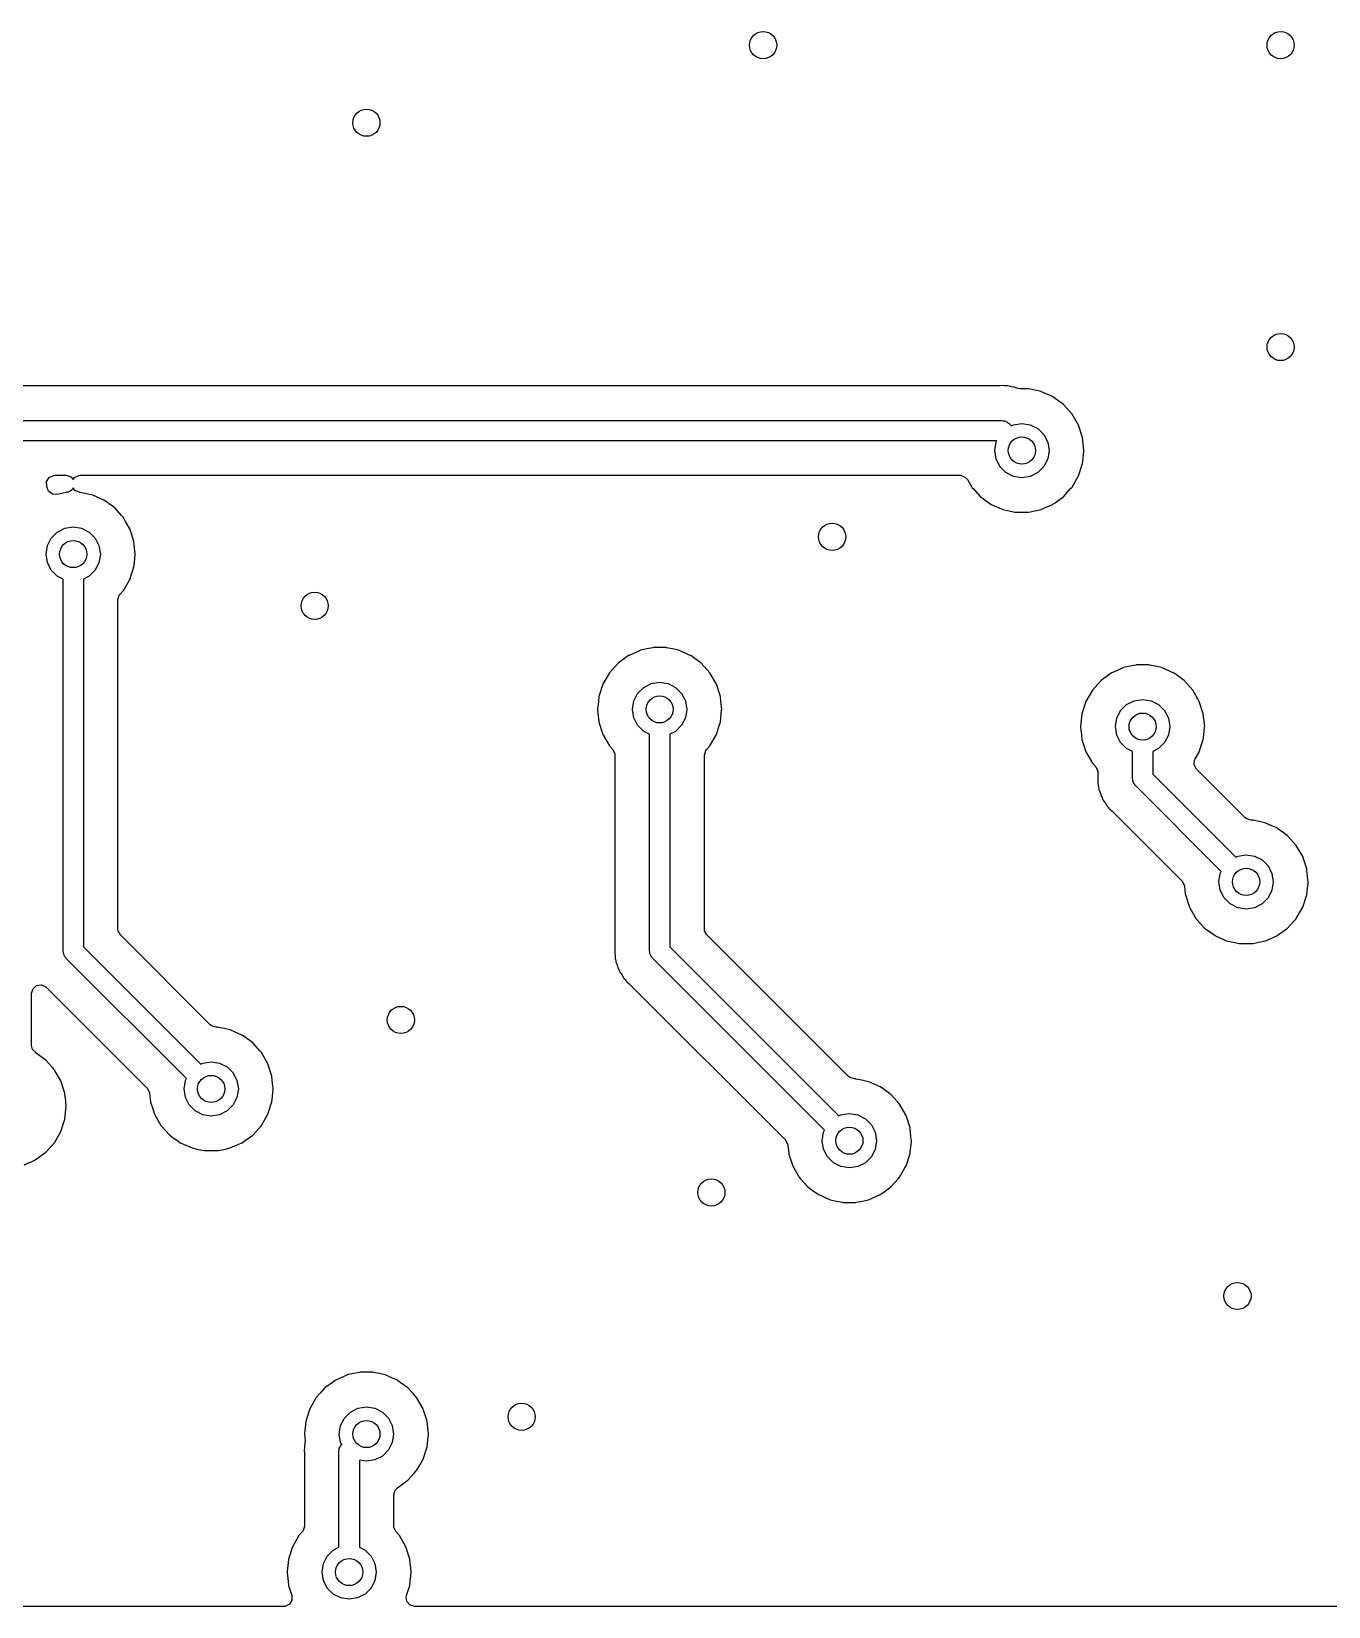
# Model space of a CAD drawing. Extents: x 120.5 to 177.9, y -124 to -74.2.
# Drawn here: x 147.98 to 167.08, y -123.95 to -100.77 of the extents above; entities that cross this region are included whole.
import ezdxf

# ---------------------------------------------------------------- set-up
doc = ezdxf.new("R2010")
doc.units = 0
doc.layers.add('BLACK', color=7, linetype='CONTINUOUS')

msp = doc.modelspace()

# ---------------------------------------------------------------- linework, layer by layer
at = {"layer": 'BLACK', "linetype": 'CONTINUOUS'}
for p, q in [((162.229, -105.981), (141.537, -105.981)), ((162.241, -105.981), (162.229, -105.981)), ((162.287, -105.977), (162.241, -105.981)), ((162.308, -105.98), (162.287, -105.977)), ((162.328, -105.981), (162.308, -105.98)), ((162.349, -105.981), (162.328, -105.981)), ((162.366, -105.986), (162.349, -105.981)), ((162.394, -105.993), (162.366, -105.986)), ((162.406, -105.995), (162.394, -105.993)), ((162.451, -106.003), (162.406, -105.995)), ((162.471, -106.011), (162.451, -106.003)), ((162.49, -106.018), (162.471, -106.011)), ((162.505, -106.022), (162.49, -106.018)), ((162.536, -106.025), (162.505, -106.022)), ((162.655, -106.025), (162.536, -106.025)), ((162.662, -106.027), (162.655, -106.025)), ((162.749, -106.045), (162.662, -106.027)), ((162.662, -106.027), (162.662, -106.027)), ((162.842, -106.065), (162.749, -106.045)), ((162.848, -106.068), (162.842, -106.065)), ((163.011, -106.14), (162.848, -106.068)), ((162.848, -106.068), (162.848, -106.068)), ((163.017, -106.143), (163.011, -106.14)), ((163.011, -106.14), (163.011, -106.14)), ((163.171, -106.255), (163.017, -106.143)), ((163.299, -106.397), (163.171, -106.255)), ((163.395, -106.562), (163.299, -106.397)), ((141.118, -106.49), (162.266, -106.49)), ((162.266, -106.49), (162.285, -106.495)), ((162.285, -106.495), (162.305, -106.495)), ((162.305, -106.495), (162.322, -106.505)), ((162.322, -106.505), (162.341, -106.51)), ((162.341, -106.51), (162.355, -106.524)), ((162.355, -106.524), (162.372, -106.534)), ((162.372, -106.534), (162.407, -106.569)), ((162.407, -106.569), (162.436, -106.554)), ((162.436, -106.554), (162.56, -106.534)), ((162.56, -106.534), (162.684, -106.554)), ((162.684, -106.554), (162.795, -106.61)), ((162.795, -106.61), (162.884, -106.699)), ((163.454, -106.744), (163.395, -106.562)), ((162.19, -106.79), (141.117, -106.79)), ((162.16, -106.934), (162.18, -106.81)), ((162.18, -106.81), (162.19, -106.79)), ((162.884, -106.699), (162.94, -106.81)), ((162.94, -106.81), (162.96, -106.934)), ((163.474, -106.934), (163.454, -106.744)), ((162.18, -107.058), (162.16, -106.934)), ((162.236, -107.169), (162.18, -107.058)), ((162.94, -107.058), (162.884, -107.169)), ((162.96, -106.934), (162.94, -107.058)), ((163.454, -107.124), (163.457, -107.089)), ((163.457, -107.089), (163.473, -106.941)), ((163.473, -106.941), (163.474, -106.934)), ((148.198, -107.392), (148.234, -107.332)), ((148.234, -107.332), (148.298, -107.3)), ((148.298, -107.3), (148.32, -107.298)), ((148.32, -107.298), (148.485, -107.298)), ((148.485, -107.298), (148.553, -107.319)), ((148.553, -107.319), (148.591, -107.362)), ((148.591, -107.362), (148.609, -107.332)), ((148.609, -107.332), (148.672, -107.301)), ((148.672, -107.301), (148.695, -107.298)), ((148.695, -107.298), (161.649, -107.298)), ((161.649, -107.298), (161.717, -107.319)), ((161.717, -107.319), (161.758, -107.361)), ((162.325, -107.258), (162.236, -107.169)), ((162.436, -107.314), (162.325, -107.258)), ((162.56, -107.334), (162.436, -107.314)), ((162.684, -107.314), (162.56, -107.334)), ((162.795, -107.258), (162.684, -107.314)), ((162.884, -107.169), (162.795, -107.258)), ((163.299, -107.471), (163.395, -107.306)), ((163.395, -107.306), (163.454, -107.124)), ((148.2, -107.463), (148.198, -107.392)), ((148.21, -107.495), (148.2, -107.463)), ((148.228, -107.531), (148.21, -107.495)), ((148.285, -107.574), (148.228, -107.531)), ((148.356, -107.579), (148.285, -107.574)), ((148.488, -107.551), (148.356, -107.579)), ((148.495, -107.549), (148.488, -107.551)), ((148.488, -107.551), (148.488, -107.551)), ((148.5, -107.549), (148.495, -107.549)), ((148.52, -107.545), (148.5, -107.549)), ((148.58, -107.507), (148.52, -107.545)), ((148.59, -107.485), (148.58, -107.507)), ((148.616, -107.523), (148.59, -107.485)), ((148.681, -107.549), (148.616, -107.523)), ((148.685, -107.549), (148.681, -107.549)), ((148.692, -107.551), (148.685, -107.549)), ((148.767, -107.567), (148.692, -107.551)), ((148.692, -107.551), (148.692, -107.551)), ((148.872, -107.589), (148.767, -107.567)), ((161.758, -107.361), (161.818, -107.465)), ((161.818, -107.465), (161.818, -107.465)), ((161.818, -107.465), (161.821, -107.471)), ((161.821, -107.471), (161.825, -107.476)), ((161.825, -107.476), (161.825, -107.476)), ((161.825, -107.476), (161.842, -107.495)), ((161.842, -107.495), (161.949, -107.613)), ((163.171, -107.613), (163.278, -107.495)), ((163.278, -107.495), (163.295, -107.476)), ((163.295, -107.476), (163.299, -107.471)), ((163.295, -107.476), (163.295, -107.476)), ((148.878, -107.592), (148.872, -107.589)), ((149.041, -107.664), (148.878, -107.592)), ((148.878, -107.592), (148.878, -107.592)), ((149.047, -107.667), (149.041, -107.664)), ((149.041, -107.664), (149.041, -107.664)), ((149.052, -107.671), (149.047, -107.667)), ((149.087, -107.696), (149.052, -107.671)), ((149.052, -107.671), (149.052, -107.671)), ((149.201, -107.779), (149.087, -107.696)), ((149.206, -107.784), (149.201, -107.779)), ((149.303, -107.892), (149.206, -107.784)), ((149.206, -107.784), (149.206, -107.784)), ((161.949, -107.613), (161.999, -107.65)), ((161.999, -107.65), (162.072, -107.703)), ((162.072, -107.703), (162.103, -107.725)), ((162.103, -107.725), (162.109, -107.728)), ((162.109, -107.728), (162.109, -107.728)), ((162.109, -107.728), (162.269, -107.799)), ((162.269, -107.799), (162.278, -107.803)), ((162.278, -107.803), (162.371, -107.823)), ((162.749, -107.823), (162.842, -107.803)), ((162.842, -107.803), (162.851, -107.799)), ((162.851, -107.799), (163.011, -107.728)), ((163.011, -107.728), (163.017, -107.725)), ((163.011, -107.728), (163.011, -107.728)), ((163.017, -107.725), (163.048, -107.703)), ((163.048, -107.703), (163.121, -107.65)), ((163.121, -107.65), (163.171, -107.613)), ((149.329, -107.921), (149.303, -107.892)), ((149.361, -107.977), (149.329, -107.921)), ((149.409, -108.06), (149.361, -107.977)), ((162.371, -107.823), (162.458, -107.841)), ((162.458, -107.841), (162.458, -107.841)), ((162.458, -107.841), (162.465, -107.843)), ((162.465, -107.843), (162.655, -107.843)), ((162.655, -107.843), (162.662, -107.841)), ((162.662, -107.841), (162.749, -107.823)), ((162.662, -107.841), (162.662, -107.841)), ((148.21, -108.334), (148.266, -108.223)), ((148.266, -108.223), (148.355, -108.134)), ((148.355, -108.134), (148.466, -108.078)), ((148.466, -108.078), (148.59, -108.058)), ((148.59, -108.058), (148.714, -108.078)), ((148.714, -108.078), (148.825, -108.134)), ((148.825, -108.134), (148.914, -108.223)), ((148.914, -108.223), (148.97, -108.334)), ((149.425, -108.086), (149.409, -108.06)), ((149.484, -108.268), (149.425, -108.086)), ((149.484, -108.275), (149.484, -108.268)), ((149.489, -108.322), (149.484, -108.275)), ((149.484, -108.275), (149.484, -108.275)), ((148.19, -108.458), (148.21, -108.334)), ((148.21, -108.582), (148.19, -108.458)), ((148.97, -108.334), (148.99, -108.458)), ((148.99, -108.458), (148.97, -108.582)), ((149.504, -108.458), (149.489, -108.322)), ((149.491, -108.581), (149.503, -108.465)), ((149.503, -108.465), (149.504, -108.458)), ((148.266, -108.693), (148.21, -108.582)), ((148.355, -108.782), (148.266, -108.693)), ((148.914, -108.693), (148.825, -108.782)), ((148.97, -108.582), (148.914, -108.693)), ((149.425, -108.83), (149.484, -108.648)), ((149.484, -108.648), (149.491, -108.581)), ((148.44, -108.825), (148.355, -108.782)), ((148.44, -114.3), (148.44, -108.825)), ((148.825, -108.782), (148.74, -108.825)), ((148.74, -108.825), (148.74, -114.238)), ((149.329, -108.995), (149.425, -108.83)), ((149.249, -109.133), (149.269, -109.065)), ((149.249, -113.975), (149.249, -109.133)), ((149.269, -109.065), (149.281, -109.048)), ((149.281, -109.048), (149.325, -109)), ((149.325, -109), (149.329, -108.995)), ((149.325, -109), (149.325, -109)), ((156.938, -109.878), (156.775, -109.95)), ((156.944, -109.875), (156.938, -109.878)), ((156.938, -109.878), (156.938, -109.878)), ((157.037, -109.855), (156.944, -109.875)), ((157.124, -109.837), (157.037, -109.855)), ((157.131, -109.835), (157.124, -109.837)), ((157.124, -109.837), (157.124, -109.837)), ((157.321, -109.835), (157.131, -109.835)), ((157.328, -109.837), (157.321, -109.835)), ((157.415, -109.855), (157.328, -109.837)), ((157.328, -109.837), (157.328, -109.837)), ((157.508, -109.875), (157.415, -109.855)), ((157.514, -109.878), (157.508, -109.875)), ((157.677, -109.95), (157.514, -109.878)), ((157.514, -109.878), (157.514, -109.878)), ((156.615, -110.065), (156.487, -110.207)), ((156.769, -109.953), (156.615, -110.065)), ((156.775, -109.95), (156.769, -109.953)), ((156.775, -109.95), (156.775, -109.95)), ((157.683, -109.953), (157.677, -109.95)), ((157.677, -109.95), (157.677, -109.95)), ((157.837, -110.065), (157.683, -109.953)), ((157.965, -110.207), (157.837, -110.065)), ((164.05, -110.132), (163.887, -110.204)), ((164.056, -110.129), (164.05, -110.132)), ((164.05, -110.132), (164.05, -110.132)), ((164.177, -110.103), (164.056, -110.129)), ((164.236, -110.091), (164.177, -110.103)), ((164.243, -110.09), (164.236, -110.091)), ((164.236, -110.091), (164.236, -110.091)), ((164.433, -110.09), (164.243, -110.09)), ((164.44, -110.091), (164.433, -110.09)), ((164.499, -110.103), (164.44, -110.091)), ((164.44, -110.091), (164.44, -110.091)), ((164.62, -110.129), (164.499, -110.103)), ((164.626, -110.132), (164.62, -110.129)), ((164.789, -110.204), (164.626, -110.132)), ((164.626, -110.132), (164.626, -110.132)), ((156.487, -110.207), (156.391, -110.372)), ((156.991, -110.42), (157.102, -110.364)), ((157.102, -110.364), (157.226, -110.344)), ((157.226, -110.344), (157.35, -110.364)), ((157.35, -110.364), (157.461, -110.42)), ((158.061, -110.372), (157.965, -110.207)), ((163.722, -110.324), (163.679, -110.372)), ((163.727, -110.319), (163.722, -110.324)), ((163.722, -110.324), (163.722, -110.324)), ((163.841, -110.236), (163.727, -110.319)), ((163.876, -110.211), (163.841, -110.236)), ((163.881, -110.207), (163.876, -110.211)), ((163.876, -110.211), (163.876, -110.211)), ((163.887, -110.204), (163.881, -110.207)), ((163.887, -110.204), (163.887, -110.204)), ((164.795, -110.207), (164.789, -110.204)), ((164.789, -110.204), (164.789, -110.204)), ((164.8, -110.211), (164.795, -110.207)), ((164.81, -110.218), (164.8, -110.211)), ((164.8, -110.211), (164.8, -110.211)), ((164.835, -110.236), (164.81, -110.218)), ((164.949, -110.319), (164.835, -110.236)), ((164.954, -110.324), (164.949, -110.319)), ((164.997, -110.372), (164.954, -110.324)), ((164.954, -110.324), (164.954, -110.324)), ((156.332, -110.561), (156.325, -110.626)), ((156.391, -110.372), (156.332, -110.554)), ((156.332, -110.554), (156.332, -110.561)), ((156.332, -110.561), (156.332, -110.561)), ((156.846, -110.62), (156.902, -110.509)), ((156.902, -110.509), (156.991, -110.42)), ((157.461, -110.42), (157.55, -110.509)), ((157.55, -110.509), (157.606, -110.62)), ((158.12, -110.554), (158.061, -110.372)), ((158.12, -110.561), (158.12, -110.554)), ((158.127, -110.626), (158.12, -110.561)), ((158.12, -110.561), (158.12, -110.561)), ((163.599, -110.461), (163.503, -110.626)), ((163.679, -110.372), (163.599, -110.461)), ((165.077, -110.461), (164.997, -110.372)), ((165.173, -110.626), (165.077, -110.461)), ((156.325, -110.626), (156.312, -110.744)), ((156.312, -110.744), (156.313, -110.751)), ((156.313, -110.751), (156.331, -110.924)), ((156.826, -110.744), (156.846, -110.62)), ((156.846, -110.868), (156.826, -110.744)), ((157.606, -110.62), (157.626, -110.744)), ((157.626, -110.744), (157.606, -110.868)), ((158.121, -110.924), (158.139, -110.751)), ((158.14, -110.744), (158.127, -110.626)), ((158.139, -110.751), (158.14, -110.744)), ((163.444, -110.808), (163.424, -110.998)), ((163.503, -110.626), (163.444, -110.808)), ((163.958, -110.874), (164.014, -110.763)), ((164.014, -110.763), (164.103, -110.674)), ((164.103, -110.674), (164.214, -110.618)), ((164.214, -110.618), (164.338, -110.598)), ((164.338, -110.598), (164.462, -110.618)), ((164.462, -110.618), (164.573, -110.674)), ((164.573, -110.674), (164.662, -110.763)), ((164.662, -110.763), (164.718, -110.874)), ((165.232, -110.808), (165.173, -110.626)), ((165.252, -110.998), (165.232, -110.808)), ((156.331, -110.924), (156.332, -110.934)), ((156.332, -110.934), (156.391, -111.116)), ((156.902, -110.979), (156.846, -110.868)), ((156.991, -111.068), (156.902, -110.979)), ((157.55, -110.979), (157.461, -111.068)), ((157.606, -110.868), (157.55, -110.979)), ((158.061, -111.116), (158.099, -110.998)), ((158.099, -110.998), (158.12, -110.934)), ((158.12, -110.934), (158.121, -110.924)), ((163.424, -110.998), (163.425, -111.005)), ((163.425, -111.005), (163.437, -111.121)), ((163.938, -110.998), (163.958, -110.874)), ((163.958, -111.122), (163.938, -110.998)), ((164.718, -110.874), (164.738, -110.998)), ((164.738, -110.998), (164.718, -111.122)), ((165.239, -111.121), (165.251, -111.005)), ((165.251, -111.005), (165.252, -110.998)), ((156.391, -111.116), (156.487, -111.281)), ((156.487, -111.281), (156.491, -111.286)), ((156.491, -111.286), (156.491, -111.286)), ((156.491, -111.286), (156.535, -111.334)), ((157.076, -111.111), (156.991, -111.068)), ((157.076, -114.3), (157.076, -111.111)), ((157.461, -111.068), (157.376, -111.111)), ((157.376, -111.111), (157.376, -114.238)), ((157.917, -111.334), (157.961, -111.286)), ((157.961, -111.286), (157.965, -111.281)), ((157.961, -111.286), (157.961, -111.286)), ((157.965, -111.281), (158.061, -111.116)), ((163.437, -111.121), (163.444, -111.188)), ((163.444, -111.188), (163.503, -111.37)), ((164.014, -111.233), (163.958, -111.122)), ((164.103, -111.322), (164.014, -111.233)), ((164.662, -111.233), (164.573, -111.322)), ((164.718, -111.122), (164.662, -111.233)), ((165.173, -111.37), (165.232, -111.188)), ((165.232, -111.188), (165.239, -111.121)), ((156.535, -111.334), (156.566, -111.398)), ((156.566, -111.398), (156.567, -111.419)), ((156.567, -111.419), (156.567, -114.218)), ((157.885, -111.419), (157.905, -111.351)), ((157.885, -113.975), (157.885, -111.419)), ((157.905, -111.351), (157.917, -111.334)), ((163.503, -111.37), (163.599, -111.535)), ((164.188, -111.365), (164.103, -111.322)), ((164.188, -111.76), (164.188, -111.365)), ((164.573, -111.322), (164.488, -111.365)), ((164.488, -111.365), (164.488, -111.698)), ((165.099, -111.562), (165.104, -111.491)), ((165.104, -111.491), (165.113, -111.472)), ((165.113, -111.472), (165.169, -111.375)), ((165.169, -111.375), (165.173, -111.37)), ((165.169, -111.375), (165.169, -111.375)), ((163.599, -111.535), (163.603, -111.54)), ((163.603, -111.54), (163.603, -111.54)), ((163.603, -111.54), (163.647, -111.588)), ((163.647, -111.588), (163.678, -111.652)), ((163.679, -111.69), (163.677, -111.698)), ((163.677, -111.698), (163.677, -111.705)), ((163.677, -111.705), (163.679, -111.768)), ((163.678, -111.652), (163.679, -111.673)), ((163.679, -111.673), (163.679, -111.678)), ((163.679, -111.678), (163.679, -111.69)), ((164.488, -111.698), (165.709, -112.919)), ((165.133, -111.624), (165.099, -111.562)), ((165.848, -112.339), (165.133, -111.624)), ((163.679, -111.768), (163.679, -111.772)), ((163.679, -111.772), (163.679, -111.801)), ((163.679, -111.801), (163.68, -111.806)), ((163.68, -111.806), (163.681, -111.818)), ((163.681, -111.818), (163.682, -111.864)), ((163.682, -111.864), (163.685, -111.871)), ((163.685, -111.871), (163.685, -111.871)), ((163.685, -111.871), (163.688, -111.884)), ((163.688, -111.884), (163.692, -111.904)), ((163.692, -111.904), (163.695, -111.925)), ((163.695, -111.925), (163.698, -111.932)), ((163.698, -111.932), (163.698, -111.932)), ((163.698, -111.932), (163.712, -111.968)), ((163.712, -111.968), (163.716, -111.979)), ((163.716, -111.979), (163.729, -112.024)), ((164.193, -111.779), (164.188, -111.76)), ((164.193, -111.799), (164.193, -111.779)), ((164.203, -111.816), (164.193, -111.799)), ((164.208, -111.835), (164.203, -111.816)), ((164.222, -111.849), (164.208, -111.835)), ((164.232, -111.866), (164.222, -111.849)), ((165.497, -113.131), (164.232, -111.866)), ((163.729, -112.024), (163.74, -112.042)), ((163.74, -112.042), (163.748, -112.06)), ((163.748, -112.06), (163.756, -112.08)), ((163.756, -112.08), (163.784, -112.117)), ((163.784, -112.117), (163.79, -112.127)), ((163.79, -112.127), (163.81, -112.16)), ((163.81, -112.16), (163.81, -112.16)), ((163.81, -112.16), (163.814, -112.167)), ((163.814, -112.167), (163.829, -112.182)), ((163.829, -112.182), (163.842, -112.197)), ((163.842, -112.197), (163.854, -112.214)), ((163.854, -112.214), (163.89, -112.244)), ((163.89, -112.244), (163.899, -112.252)), ((163.899, -112.252), (164.919, -113.272)), ((165.869, -112.355), (165.848, -112.339)), ((165.937, -112.375), (165.869, -112.355)), ((165.957, -112.375), (165.937, -112.375)), ((165.964, -112.377), (165.957, -112.375)), ((166.051, -112.395), (165.964, -112.377)), ((165.964, -112.377), (165.964, -112.377)), ((166.144, -112.415), (166.051, -112.395)), ((166.15, -112.418), (166.144, -112.415)), ((166.313, -112.49), (166.15, -112.418)), ((166.15, -112.418), (166.15, -112.418)), ((166.319, -112.493), (166.313, -112.49)), ((166.313, -112.49), (166.313, -112.49)), ((166.473, -112.605), (166.319, -112.493)), ((166.601, -112.747), (166.473, -112.605)), ((165.709, -112.919), (165.738, -112.904)), ((165.738, -112.904), (165.862, -112.884)), ((165.862, -112.884), (165.986, -112.904)), ((165.986, -112.904), (166.097, -112.96)), ((166.697, -112.912), (166.601, -112.747)), ((166.722, -112.99), (166.697, -112.912)), ((165.482, -113.16), (165.497, -113.131)), ((166.097, -112.96), (166.186, -113.049)), ((166.186, -113.049), (166.242, -113.16)), ((166.756, -113.094), (166.722, -112.99)), ((166.756, -113.101), (166.756, -113.094)), ((166.763, -113.168), (166.756, -113.101)), ((166.756, -113.101), (166.756, -113.101)), ((164.919, -113.272), (164.953, -113.335)), ((164.953, -113.335), (164.955, -113.348)), ((164.955, -113.348), (164.967, -113.464)), ((165.462, -113.284), (165.482, -113.16)), ((165.482, -113.408), (165.462, -113.284)), ((166.242, -113.16), (166.262, -113.284)), ((166.262, -113.284), (166.242, -113.408)), ((166.757, -113.464), (166.775, -113.291)), ((166.776, -113.284), (166.763, -113.168)), ((166.775, -113.291), (166.776, -113.284)), ((164.967, -113.464), (164.968, -113.474)), ((164.968, -113.474), (165.027, -113.656)), ((165.538, -113.519), (165.482, -113.408)), ((165.627, -113.608), (165.538, -113.519)), ((165.738, -113.664), (165.627, -113.608)), ((166.097, -113.608), (165.986, -113.664)), ((166.186, -113.519), (166.097, -113.608)), ((166.242, -113.408), (166.186, -113.519)), ((166.697, -113.656), (166.756, -113.474)), ((166.756, -113.474), (166.757, -113.464)), ((165.027, -113.656), (165.123, -113.821)), ((165.123, -113.821), (165.127, -113.826)), ((165.127, -113.826), (165.127, -113.826)), ((165.127, -113.826), (165.167, -113.87)), ((165.862, -113.684), (165.738, -113.664)), ((165.986, -113.664), (165.862, -113.684)), ((166.557, -113.87), (166.597, -113.826)), ((166.597, -113.826), (166.601, -113.821)), ((166.597, -113.826), (166.597, -113.826)), ((166.601, -113.821), (166.697, -113.656)), ((149.251, -114.002), (149.249, -113.975)), ((149.285, -114.064), (149.251, -114.002)), ((150.608, -115.387), (149.285, -114.064)), ((157.887, -114.002), (157.885, -113.975)), ((157.921, -114.064), (157.887, -114.002)), ((160.006, -116.149), (157.921, -114.064)), ((165.167, -113.87), (165.251, -113.963)), ((165.251, -113.963), (165.405, -114.075)), ((165.405, -114.075), (165.411, -114.078)), ((166.313, -114.078), (166.319, -114.075)), ((166.319, -114.075), (166.473, -113.963)), ((166.473, -113.963), (166.557, -113.87)), ((148.445, -114.319), (148.44, -114.3)), ((148.74, -114.238), (150.469, -115.967)), ((156.567, -114.23), (156.565, -114.238)), ((156.565, -114.238), (156.566, -114.278)), ((156.566, -114.278), (156.567, -114.308)), ((156.567, -114.218), (156.567, -114.23)), ((157.081, -114.319), (157.076, -114.3)), ((157.376, -114.238), (159.867, -116.729)), ((165.411, -114.078), (165.411, -114.078)), ((165.411, -114.078), (165.574, -114.15)), ((165.574, -114.15), (165.58, -114.153)), ((165.58, -114.153), (165.673, -114.173)), ((165.673, -114.173), (165.76, -114.191)), ((165.76, -114.191), (165.76, -114.191)), ((165.76, -114.191), (165.767, -114.192)), ((165.767, -114.192), (165.957, -114.192)), ((165.957, -114.192), (165.964, -114.191)), ((165.964, -114.191), (166.051, -114.173)), ((165.964, -114.191), (165.964, -114.191)), ((166.051, -114.173), (166.144, -114.153)), ((166.144, -114.153), (166.15, -114.15)), ((166.15, -114.15), (166.313, -114.078)), ((166.313, -114.078), (166.313, -114.078)), ((148.445, -114.339), (148.445, -114.319)), ((148.455, -114.356), (148.445, -114.339)), ((148.46, -114.375), (148.455, -114.356)), ((148.474, -114.389), (148.46, -114.375)), ((148.484, -114.406), (148.474, -114.389)), ((150.257, -116.179), (148.484, -114.406)), ((156.567, -114.308), (156.567, -114.312)), ((156.567, -114.312), (156.567, -114.341)), ((156.567, -114.341), (156.568, -114.346)), ((156.568, -114.346), (156.569, -114.358)), ((156.569, -114.358), (156.57, -114.404)), ((156.57, -114.404), (156.573, -114.411)), ((156.573, -114.411), (156.573, -114.411)), ((156.573, -114.411), (156.576, -114.424)), ((156.576, -114.424), (156.58, -114.444)), ((156.58, -114.444), (156.583, -114.465)), ((156.583, -114.465), (156.586, -114.472)), ((156.586, -114.472), (156.586, -114.472)), ((156.586, -114.472), (156.6, -114.508)), ((156.6, -114.508), (156.604, -114.519)), ((156.604, -114.519), (156.617, -114.564)), ((157.081, -114.339), (157.081, -114.319)), ((157.091, -114.356), (157.081, -114.339)), ((157.096, -114.375), (157.091, -114.356)), ((157.11, -114.389), (157.096, -114.375)), ((157.12, -114.406), (157.11, -114.389)), ((159.655, -116.941), (157.12, -114.406)), ((156.617, -114.564), (156.628, -114.582)), ((156.628, -114.582), (156.636, -114.6)), ((156.636, -114.6), (156.644, -114.62)), ((156.644, -114.62), (156.672, -114.657)), ((156.672, -114.657), (156.678, -114.667)), ((156.678, -114.667), (156.698, -114.7)), ((156.698, -114.7), (156.698, -114.7)), ((156.698, -114.7), (156.702, -114.707)), ((156.702, -114.707), (156.717, -114.722)), ((156.717, -114.722), (156.73, -114.737)), ((156.73, -114.737), (156.742, -114.754)), ((156.742, -114.754), (156.778, -114.784)), ((147.978, -114.924), (147.999, -114.856)), ((147.978, -115.693), (147.978, -114.924)), ((147.999, -114.856), (148.052, -114.809)), ((148.052, -114.809), (148.122, -114.799)), ((148.122, -114.799), (148.187, -114.829)), ((148.187, -114.829), (148.194, -114.835)), ((148.194, -114.835), (149.679, -116.32)), ((156.778, -114.784), (156.787, -114.792)), ((156.787, -114.792), (159.077, -117.082)), ((150.629, -115.403), (150.608, -115.387)), ((150.697, -115.423), (150.629, -115.403)), ((150.717, -115.423), (150.697, -115.423)), ((150.724, -115.425), (150.717, -115.423)), ((150.811, -115.443), (150.724, -115.425)), ((150.724, -115.425), (150.724, -115.425)), ((150.904, -115.463), (150.811, -115.443)), ((150.91, -115.466), (150.904, -115.463)), ((151.073, -115.538), (150.91, -115.466)), ((150.91, -115.466), (150.91, -115.466)), ((147.992, -115.75), (147.978, -115.693)), ((151.079, -115.541), (151.073, -115.538)), ((151.073, -115.538), (151.073, -115.538)), ((151.084, -115.545), (151.079, -115.541)), ((151.121, -115.572), (151.084, -115.545)), ((151.084, -115.545), (151.084, -115.545)), ((151.233, -115.653), (151.121, -115.572)), ((151.238, -115.658), (151.233, -115.653)), ((151.34, -115.772), (151.238, -115.658)), ((151.238, -115.658), (151.238, -115.658)), ((148.033, -115.792), (147.992, -115.75)), ((148.031, -115.795), (148.033, -115.792)), ((148.185, -115.907), (148.031, -115.795)), ((148.19, -115.912), (148.185, -115.907)), ((148.281, -116.013), (148.19, -115.912)), ((148.19, -115.912), (148.19, -115.912)), ((151.361, -115.795), (151.34, -115.772)), ((151.457, -115.96), (151.361, -115.795)), ((148.313, -116.049), (148.281, -116.013)), ((148.316, -116.055), (148.313, -116.049)), ((148.401, -116.201), (148.316, -116.055)), ((150.469, -115.967), (150.498, -115.952)), ((150.498, -115.952), (150.622, -115.932)), ((150.622, -115.932), (150.746, -115.952)), ((150.746, -115.952), (150.857, -116.008)), ((150.857, -116.008), (150.946, -116.097)), ((150.946, -116.097), (151.002, -116.208)), ((151.516, -116.142), (151.457, -115.96)), ((151.516, -116.149), (151.516, -116.142)), ((151.527, -116.25), (151.516, -116.149)), ((151.516, -116.149), (151.516, -116.149)), ((160.027, -116.165), (160.006, -116.149)), ((148.409, -116.214), (148.401, -116.201)), ((148.468, -116.396), (148.409, -116.214)), ((149.679, -116.32), (149.713, -116.383)), ((149.713, -116.383), (149.715, -116.396)), ((150.222, -116.332), (150.242, -116.208)), ((150.242, -116.456), (150.222, -116.332)), ((150.242, -116.208), (150.257, -116.179)), ((151.002, -116.208), (151.022, -116.332)), ((151.022, -116.332), (151.002, -116.456)), ((151.519, -116.49), (151.535, -116.339)), ((151.536, -116.332), (151.527, -116.25)), ((151.535, -116.339), (151.536, -116.332)), ((160.095, -116.185), (160.027, -116.165)), ((160.115, -116.185), (160.095, -116.185)), ((160.122, -116.187), (160.115, -116.185)), ((160.201, -116.204), (160.122, -116.187)), ((160.122, -116.187), (160.122, -116.187)), ((160.302, -116.225), (160.201, -116.204)), ((160.308, -116.228), (160.302, -116.225)), ((160.471, -116.3), (160.308, -116.228)), ((160.308, -116.228), (160.308, -116.228)), ((160.477, -116.303), (160.471, -116.3)), ((160.471, -116.3), (160.471, -116.3)), ((160.482, -116.307), (160.477, -116.303)), ((160.517, -116.332), (160.482, -116.307)), ((160.482, -116.307), (160.482, -116.307)), ((160.631, -116.415), (160.517, -116.332)), ((148.468, -116.403), (148.468, -116.396)), ((148.475, -116.466), (148.468, -116.403)), ((148.468, -116.403), (148.468, -116.403)), ((148.468, -116.776), (148.488, -116.586)), ((148.488, -116.586), (148.475, -116.466)), ((149.715, -116.396), (149.728, -116.522)), ((149.728, -116.522), (149.73, -116.528)), ((149.73, -116.528), (149.73, -116.528)), ((149.73, -116.528), (149.758, -116.612)), ((149.758, -116.612), (149.787, -116.704)), ((150.298, -116.567), (150.242, -116.456)), ((150.387, -116.656), (150.298, -116.567)), ((150.946, -116.567), (150.857, -116.656)), ((151.002, -116.456), (150.946, -116.567)), ((151.457, -116.704), (151.516, -116.522)), ((151.516, -116.522), (151.519, -116.49)), ((160.636, -116.42), (160.631, -116.415)), ((160.733, -116.528), (160.636, -116.42)), ((160.636, -116.42), (160.636, -116.42)), ((160.759, -116.557), (160.733, -116.528)), ((160.855, -116.722), (160.759, -116.557)), ((148.409, -116.958), (148.468, -116.776)), ((149.787, -116.704), (149.883, -116.869)), ((150.498, -116.712), (150.387, -116.656)), ((150.622, -116.732), (150.498, -116.712)), ((150.746, -116.712), (150.622, -116.732)), ((150.857, -116.656), (150.746, -116.712)), ((151.361, -116.869), (151.457, -116.704)), ((159.867, -116.729), (159.896, -116.714)), ((159.896, -116.714), (160.02, -116.694)), ((160.02, -116.694), (160.144, -116.714)), ((160.144, -116.714), (160.255, -116.77)), ((160.255, -116.77), (160.344, -116.859)), ((160.914, -116.904), (160.855, -116.722)), ((148.313, -117.123), (148.409, -116.958)), ((149.883, -116.869), (149.887, -116.874)), ((149.887, -116.874), (149.887, -116.874)), ((149.887, -116.874), (150.006, -117.006)), ((150.006, -117.006), (150.011, -117.011)), ((150.011, -117.011), (150.044, -117.035)), ((150.044, -117.035), (150.134, -117.101)), ((151.11, -117.101), (151.2, -117.035)), ((151.2, -117.035), (151.233, -117.011)), ((151.233, -117.011), (151.238, -117.006)), ((151.238, -117.006), (151.357, -116.874)), ((151.357, -116.874), (151.361, -116.869)), ((151.357, -116.874), (151.357, -116.874)), ((159.077, -117.082), (159.111, -117.145)), ((159.62, -117.094), (159.64, -116.97)), ((159.64, -116.97), (159.655, -116.941)), ((160.344, -116.859), (160.4, -116.97)), ((160.4, -116.97), (160.42, -117.094)), ((160.914, -116.911), (160.914, -116.904)), ((160.927, -117.035), (160.914, -116.911)), ((160.914, -116.911), (160.914, -116.911)), ((160.934, -117.094), (160.927, -117.035)), ((148.031, -117.377), (148.185, -117.265)), ((148.185, -117.265), (148.19, -117.26)), ((148.19, -117.26), (148.309, -117.128)), ((148.309, -117.128), (148.313, -117.123)), ((148.309, -117.128), (148.309, -117.128)), ((150.134, -117.101), (150.165, -117.123)), ((150.165, -117.123), (150.171, -117.126)), ((150.171, -117.126), (150.171, -117.126)), ((150.171, -117.126), (150.214, -117.145)), ((150.214, -117.145), (150.34, -117.201)), ((150.34, -117.201), (150.433, -117.221)), ((150.433, -117.221), (150.52, -117.239)), ((150.52, -117.239), (150.52, -117.239)), ((150.52, -117.239), (150.527, -117.24)), ((150.527, -117.24), (150.717, -117.24)), ((150.717, -117.24), (150.724, -117.239)), ((150.724, -117.239), (150.811, -117.221)), ((150.724, -117.239), (150.724, -117.239)), ((150.811, -117.221), (150.904, -117.201)), ((150.904, -117.201), (151.03, -117.145)), ((151.03, -117.145), (151.073, -117.126)), ((151.073, -117.126), (151.079, -117.123)), ((151.073, -117.126), (151.073, -117.126)), ((151.079, -117.123), (151.11, -117.101)), ((159.111, -117.145), (159.113, -117.158)), ((159.113, -117.158), (159.126, -117.284)), ((159.126, -117.284), (159.128, -117.29)), ((159.128, -117.29), (159.128, -117.29)), ((159.128, -117.29), (159.158, -117.38)), ((159.64, -117.218), (159.62, -117.094)), ((159.696, -117.329), (159.64, -117.218)), ((160.4, -117.218), (160.344, -117.329)), ((160.42, -117.094), (160.4, -117.218)), ((160.855, -117.466), (160.914, -117.284)), ((160.914, -117.284), (160.915, -117.269)), ((160.915, -117.269), (160.933, -117.101)), ((160.933, -117.101), (160.934, -117.094)), ((147.867, -117.45), (148.025, -117.38)), ((148.025, -117.38), (148.031, -117.377)), ((148.025, -117.38), (148.025, -117.38)), ((159.158, -117.38), (159.185, -117.466)), ((159.185, -117.466), (159.189, -117.471)), ((159.189, -117.471), (159.189, -117.471)), ((159.189, -117.471), (159.201, -117.493)), ((159.201, -117.493), (159.281, -117.631)), ((159.785, -117.418), (159.696, -117.329)), ((159.896, -117.474), (159.785, -117.418)), ((160.02, -117.494), (159.896, -117.474)), ((160.144, -117.474), (160.02, -117.494)), ((160.255, -117.418), (160.144, -117.474)), ((160.344, -117.329), (160.255, -117.418)), ((160.759, -117.631), (160.839, -117.493)), ((160.839, -117.493), (160.851, -117.471)), ((160.851, -117.471), (160.855, -117.466)), ((160.851, -117.471), (160.851, -117.471)), ((159.281, -117.631), (159.285, -117.636)), ((159.285, -117.636), (159.285, -117.636)), ((159.285, -117.636), (159.297, -117.649)), ((159.297, -117.649), (159.409, -117.773)), ((159.409, -117.773), (159.508, -117.845)), ((160.532, -117.845), (160.631, -117.773)), ((160.631, -117.773), (160.743, -117.649)), ((160.743, -117.649), (160.755, -117.636)), ((160.755, -117.636), (160.759, -117.631)), ((160.755, -117.636), (160.755, -117.636)), ((159.508, -117.845), (159.553, -117.878)), ((159.553, -117.878), (159.563, -117.885)), ((159.563, -117.885), (159.569, -117.888)), ((159.569, -117.888), (159.569, -117.888)), ((159.569, -117.888), (159.729, -117.959)), ((159.729, -117.959), (159.738, -117.963)), ((159.738, -117.963), (159.831, -117.983)), ((159.831, -117.983), (159.918, -118.001)), ((159.918, -118.001), (159.918, -118.001)), ((159.918, -118.001), (159.925, -118.002)), ((159.925, -118.002), (160.115, -118.002)), ((160.115, -118.002), (160.122, -118.001)), ((160.122, -118.001), (160.209, -117.983)), ((160.122, -118.001), (160.122, -118.001)), ((160.209, -117.983), (160.302, -117.963)), ((160.302, -117.963), (160.311, -117.959)), ((160.311, -117.959), (160.471, -117.888)), ((160.471, -117.888), (160.477, -117.885)), ((160.471, -117.888), (160.471, -117.888)), ((160.477, -117.885), (160.487, -117.878)), ((160.487, -117.878), (160.532, -117.845)), ((152.62, -120.546), (152.457, -120.618)), ((152.626, -120.543), (152.62, -120.546)), ((152.62, -120.546), (152.62, -120.546)), ((152.719, -120.523), (152.626, -120.543)), ((152.806, -120.505), (152.719, -120.523)), ((152.813, -120.503), (152.806, -120.505)), ((152.806, -120.505), (152.806, -120.505)), ((153.003, -120.503), (152.813, -120.503)), ((153.01, -120.505), (153.003, -120.503)), ((153.097, -120.523), (153.01, -120.505)), ((153.01, -120.505), (153.01, -120.505)), ((153.19, -120.543), (153.097, -120.523)), ((153.196, -120.546), (153.19, -120.543)), ((153.359, -120.618), (153.196, -120.546)), ((153.196, -120.546), (153.196, -120.546)), ((152.292, -120.738), (152.226, -120.812)), ((152.297, -120.733), (152.292, -120.738)), ((152.292, -120.738), (152.292, -120.738)), ((152.409, -120.652), (152.297, -120.733)), ((152.446, -120.625), (152.409, -120.652)), ((152.451, -120.621), (152.446, -120.625)), ((152.446, -120.625), (152.446, -120.625)), ((152.457, -120.618), (152.451, -120.621)), ((152.457, -120.618), (152.457, -120.618)), ((153.365, -120.621), (153.359, -120.618)), ((153.359, -120.618), (153.359, -120.618)), ((153.37, -120.625), (153.365, -120.621)), ((153.407, -120.652), (153.37, -120.625)), ((153.37, -120.625), (153.37, -120.625)), ((153.519, -120.733), (153.407, -120.652)), ((153.524, -120.738), (153.519, -120.733)), ((153.59, -120.812), (153.524, -120.738)), ((153.524, -120.738), (153.524, -120.738)), ((152.169, -120.875), (152.073, -121.04)), ((152.226, -120.812), (152.169, -120.875)), ((152.784, -121.032), (152.908, -121.012)), ((152.908, -121.012), (153.032, -121.032)), ((153.647, -120.875), (153.59, -120.812)), ((153.743, -121.04), (153.647, -120.875)), ((152.014, -121.229), (151.995, -121.405)), ((152.073, -121.04), (152.014, -121.222)), ((152.014, -121.222), (152.014, -121.229)), ((152.014, -121.229), (152.014, -121.229)), ((152.528, -121.288), (152.584, -121.177)), ((152.584, -121.177), (152.673, -121.088)), ((152.673, -121.088), (152.784, -121.032)), ((153.032, -121.032), (153.143, -121.088)), ((153.143, -121.088), (153.232, -121.177)), ((153.232, -121.177), (153.288, -121.288)), ((153.749, -121.061), (153.743, -121.04)), ((153.802, -121.222), (153.749, -121.061)), ((153.802, -121.229), (153.802, -121.222)), ((153.821, -121.405), (153.802, -121.229)), ((153.802, -121.229), (153.802, -121.229)), ((151.995, -121.405), (151.994, -121.412)), ((151.994, -121.412), (152.005, -121.513)), ((152.508, -121.412), (152.528, -121.288)), ((152.528, -121.536), (152.508, -121.412)), ((153.288, -121.288), (153.308, -121.412)), ((153.308, -121.412), (153.288, -121.536)), ((153.802, -121.602), (153.817, -121.454)), ((153.817, -121.454), (153.821, -121.419)), ((153.822, -121.412), (153.821, -121.405)), ((153.821, -121.419), (153.822, -121.412)), ((153.821, -121.419), (153.821, -121.419)), ((151.994, -121.624), (151.991, -121.645)), ((151.991, -121.645), (151.991, -121.653)), ((151.991, -121.653), (151.995, -121.691)), ((151.995, -121.604), (151.994, -121.624)), ((152.002, -121.558), (151.995, -121.583)), ((151.995, -121.583), (151.995, -121.604)), ((151.995, -121.691), (151.995, -121.703)), ((151.995, -121.703), (151.995, -122.769)), ((152.005, -121.513), (152.002, -121.558)), ((152.504, -121.666), (152.509, -121.647)), ((152.504, -123.077), (152.504, -121.666)), ((152.509, -121.627), (152.519, -121.61)), ((152.509, -121.647), (152.509, -121.627)), ((152.519, -121.61), (152.524, -121.591)), ((152.524, -121.591), (152.538, -121.577)), ((152.544, -121.567), (152.528, -121.536)), ((152.538, -121.577), (152.544, -121.567)), ((153.232, -121.647), (153.143, -121.736)), ((153.288, -121.536), (153.232, -121.647)), ((153.743, -121.784), (153.802, -121.602)), ((152.908, -121.812), (152.804, -121.796)), ((152.804, -121.796), (152.804, -123.077)), ((153.032, -121.792), (152.908, -121.812)), ((153.143, -121.736), (153.032, -121.792)), ((153.61, -121.99), (153.643, -121.954)), ((153.643, -121.954), (153.647, -121.949)), ((153.643, -121.954), (153.643, -121.954)), ((153.647, -121.949), (153.683, -121.887)), ((153.683, -121.887), (153.743, -121.784)), ((153.365, -122.203), (153.486, -122.115)), ((153.486, -122.115), (153.519, -122.091)), ((153.519, -122.091), (153.61, -121.99)), ((153.312, -122.305), (153.333, -122.237)), ((153.312, -122.769), (153.312, -122.305)), ((153.333, -122.237), (153.366, -122.205)), ((153.366, -122.205), (153.365, -122.203)), ((151.963, -122.854), (151.915, -122.907)), ((151.975, -122.837), (151.963, -122.854)), ((151.995, -122.769), (151.975, -122.837)), ((153.314, -122.79), (153.312, -122.769)), ((153.345, -122.854), (153.314, -122.79)), ((153.393, -122.907), (153.345, -122.854)), ((151.819, -123.072), (151.76, -123.254)), ((151.915, -122.907), (151.819, -123.072)), ((152.419, -123.12), (152.504, -123.077)), ((152.804, -123.077), (152.889, -123.12)), ((153.489, -123.072), (153.393, -122.907)), ((153.548, -123.254), (153.489, -123.072)), ((151.76, -123.261), (151.741, -123.437)), ((151.76, -123.254), (151.76, -123.261)), ((151.76, -123.261), (151.76, -123.261)), ((152.254, -123.444), (152.274, -123.32)), ((152.274, -123.32), (152.33, -123.209)), ((152.33, -123.209), (152.419, -123.12)), ((152.889, -123.12), (152.978, -123.209)), ((152.978, -123.209), (153.034, -123.32)), ((153.034, -123.32), (153.054, -123.444)), ((153.548, -123.261), (153.548, -123.254)), ((153.567, -123.437), (153.548, -123.261)), ((153.548, -123.261), (153.548, -123.261)), ((151.741, -123.437), (151.74, -123.444)), ((151.74, -123.444), (151.76, -123.634)), ((152.274, -123.568), (152.254, -123.444)), ((152.33, -123.679), (152.274, -123.568)), ((153.034, -123.568), (152.978, -123.679)), ((153.054, -123.444), (153.034, -123.568)), ((153.548, -123.634), (153.568, -123.444)), ((153.568, -123.444), (153.567, -123.437)), ((151.76, -123.634), (151.762, -123.64)), ((151.762, -123.64), (151.81, -123.787)), ((151.81, -123.787), (151.812, -123.858)), ((152.419, -123.768), (152.33, -123.679)), ((152.53, -123.824), (152.419, -123.768)), ((152.889, -123.768), (152.778, -123.824)), ((152.978, -123.679), (152.889, -123.768)), ((153.493, -123.808), (153.498, -123.787)), ((153.503, -123.878), (153.493, -123.808)), ((153.498, -123.787), (153.546, -123.64)), ((153.546, -123.64), (153.548, -123.634)), ((151.69, -123.951), (120.649, -123.951)), ((151.712, -123.95), (151.69, -123.951)), ((151.775, -123.918), (151.712, -123.95)), ((151.812, -123.858), (151.775, -123.918)), ((152.654, -123.844), (152.53, -123.824)), ((152.778, -123.824), (152.654, -123.844)), ((153.55, -123.931), (153.503, -123.878)), ((153.618, -123.951), (153.55, -123.931)), ((177.8, -123.951), (153.618, -123.951))]:
    msp.add_line(p, q, dxfattribs=at)
at = {"layer": 'BLACK'}
for centre in [(158.75, -100.965), (166.37, -100.965), (152.908, -102.108), (166.37, -105.41), (162.56, -106.934), (159.766, -108.204), (148.59, -108.458), (152.146, -109.22), (157.226, -110.744), (164.338, -110.998), (165.862, -113.284), (153.416, -115.316), (150.622, -116.332), (160.02, -117.094), (157.988, -117.856), (165.735, -119.38), (155.194, -121.158), (152.908, -121.412), (152.654, -123.444)]:
    msp.add_circle(centre, 0.2, dxfattribs=at)

doc.saveas('drawing.dxf')
